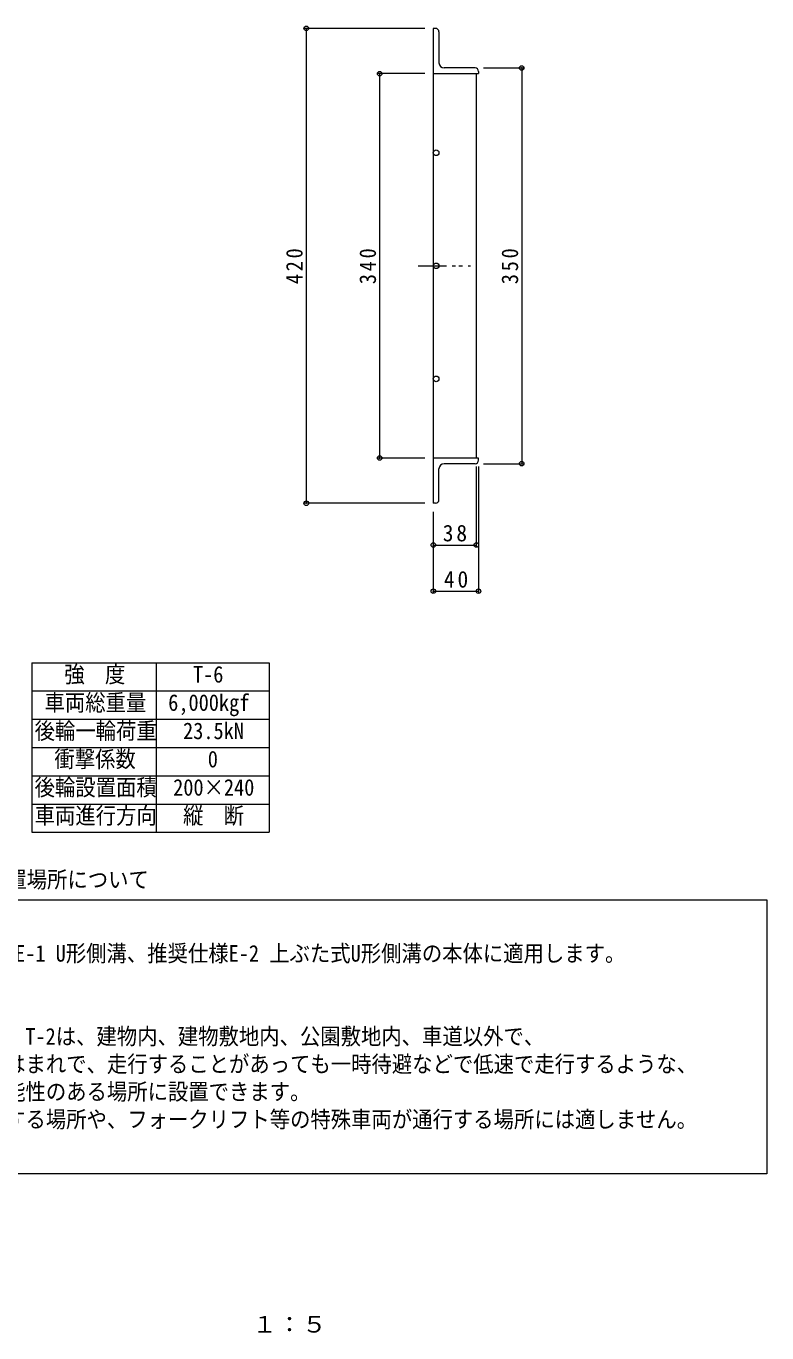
# Model space of a CAD drawing. Units: millimetres, scale not verified. Extents: x -756 to 910, y -687 to 607.
# Drawn here: x 255 to 910, y -680 to 476 of the extents above; entities that cross this region are included whole.
import ezdxf
from ezdxf.enums import TextEntityAlignment as Align

# ---------------------------------------------------------------- set-up
doc = ezdxf.new("R2010")
doc.units = ezdxf.units.MM
doc.header["$LTSCALE"] = 5
doc.header["$PDMODE"] = 32
doc.header["$PDSIZE"] = 4
doc.linetypes.add('DOUBLE_CHAIN1', pattern=[8.8, 5, -1, 0.6, -0.6, 0.6, -1])
for name, color, linetype, lineweight in [('A-1_ピット', 2, 'Continuous', 9), ('A-2_蓋', 3, 'Continuous', 9), ('A-4_寸法', 7, 'Continuous', 9), ('F-5_F-5ﾚｲﾔ', 7, 'Continuous', 9)]:
    doc.layers.add(name, color=color, linetype=linetype, lineweight=lineweight)
doc.styles.add('ＭＳ ゴシック', font='')
doc.styles.get('ＭＳ ゴシック').set_extended_font_data('MS Gothic')

msp = doc.modelspace()

# ---------------------------------------------------------------- linework, layer by layer
at = {"layer": 'A-1_ピット'}
for p, q in [((617.028, 473.959), (615.028, 473.959)), ((615.028, 473.959), (615.028, 433.959)), ((620.028, 470.959), (620.028, 443.459)), ((615.028, 433.959), (655.028, 433.959)), ((652.028, 438.959), (624.528, 438.959)), ((655.028, 435.959), (655.028, 433.959)), ((615.028, 93.959), (615.028, 53.959)), ((655.028, 93.959), (615.028, 93.959)), ((655.028, 91.959), (655.028, 93.959)), ((620.028, 56.959), (620.028, 84.459)), ((652.028, 88.959), (624.528, 88.959)), ((617.028, 53.959), (615.028, 53.959))]:
    msp.add_line(p, q, dxfattribs=at)
for centre, radius, start, end in [((617.028, 470.959), 3, 0, 90), ((624.528, 443.459), 4.5, 180, 270), ((652.028, 435.959), 3, 0, 90), ((624.528, 84.459), 4.5, 90, 180), ((652.028, 91.959), 3, 270, 0), ((617.028, 56.959), 3, 270, 0)]:
    msp.add_arc(centre, radius, start, end, dxfattribs=at)
at = {"layer": 'A-2_蓋'}
for p, q in [((615.028, 433.959), (615.028, 93.959)), ((653.028, 433.959), (653.028, 93.959))]:
    msp.add_line(p, q, dxfattribs=at)
at = {"layer": 'A-2_蓋', "linetype": 'DOUBLE_CHAIN1'}
msp.add_line((601.753, 263.959), (647.897, 263.959), dxfattribs=at)
at = {"layer": 'A-2_蓋'}
for centre in [(617.528, 363.96), (617.528, 263.959), (617.528, 163.959)]:
    msp.add_circle(centre, 2.5, dxfattribs=at)
at = {"layer": 'A-4_寸法'}
for p, q in [((607.528, 473.959), (501.203, 473.959)), ((502.703, 473.959), (502.703, 53.959)), ((607.528, 433.959), (566.068, 433.959)), ((567.568, 433.959), (567.568, 93.959)), ((659.528, 438.959), (694.743, 438.959)), ((693.243, 438.959), (693.243, 88.959)), ((607.528, 93.959), (566.068, 93.959)), ((653.028, 86.459), (653.028, 15.536)), ((655.028, 86.459), (655.028, -25.351)), ((659.528, 88.959), (694.743, 88.959)), ((607.528, 53.959), (501.203, 53.959)), ((615.028, 46.459), (615.028, -25.351)), ((615.028, 17.036), (653.028, 17.036)), ((615.028, -23.851), (655.028, -23.851))]:
    msp.add_line(p, q, dxfattribs=at)
for p in [(502.703, 473.959), (693.243, 438.959), (567.568, 433.959), (567.568, 93.959), (693.243, 88.959), (502.703, 53.959), (615.028, 17.036), (653.028, 17.036), (615.028, -23.851), (655.028, -23.851)]:
    msp.add_point(p, dxfattribs=at)
at = {"layer": 'F-5_F-5ﾚｲﾔ', "color": 2}
for p, q in [((260, -87.055), (260, -237.055)), ((260, -87.055), (470, -87.055)), ((370, -87.055), (370, -237.055)), ((470, -87.055), (470, -237.055)), ((260, -112.055), (470, -112.055)), ((260, -137.055), (470, -137.055)), ((260, -162.055), (470, -162.055)), ((260, -187.055), (470, -187.055)), ((260, -212.055), (470, -212.055)), ((260, -237.055), (470, -237.055)), ((40, -296.661), (910, -296.661))]:
    msp.add_line(p, q, dxfattribs=at)
msp.add_lwpolyline([(910, -296.661), (910, -539.054), (40, -539.054)], dxfattribs=at)

# ---------------------------------------------------------------- texts
at = {"layer": 'A-4_寸法', "color": 2, "char_height": 14.66, "attachment_point": 7, "rotation": 90, "style": 'ＭＳ ゴシック'}
for s, insert in [('\\T1.27;\\W0.9;420', (499.703, 247.709)), ('\\T1.27;\\W0.9;340', (564.568, 247.709)), ('\\T1.27;\\W0.9;350', (690.243, 247.709))]:
    msp.add_mtext(s, dxfattribs=dict(at, insert=insert))
at = {"layer": 'A-4_寸法', "color": 2, "char_height": 14.66, "attachment_point": 7, "style": 'ＭＳ ゴシック'}
for s, insert in [('\\T1.27;\\W0.95;38', (623.403, 20.036)), ('\\T1.27;\\W0.95;40', (624.403, -20.851))]:
    msp.add_mtext(s, dxfattribs=dict(at, insert=insert))
at = {"layer": 'F-5_F-5ﾚｲﾔ', "style": 'ＭＳ ゴシック', "width": 0.9}
for s, p in [('強\u3000度', (288.75, -109.055)), ('T-6', (402.5, -109.055)), ('車両総重量', (271.25, -134.055)), ('6,000kgf', (380.625, -134.055)), ('後輪一輪荷重', (262.5, -159.055)), ('23.5kN', (393.75, -159.055)), ('衝撃係数', (280, -184.055)), ('0', (415.625, -184.055)), ('後輪設置面積', (262.5, -209.055)), ('200×240', (385, -209.055)), ('車両進行方向', (262.5, -234.055)), ('縦\u3000断', (393.75, -234.055)), ('適用Ｕ形側溝および、設置場所について', (39.559, -290.595)), ('\u3000JIS A 5372 推奨仕様E-1 U形側溝、推奨仕様E-2 上ぶた式U形側溝の本体に適用します。', (56.474, -355.842)), ('\u3000適用荷重 T-14・T-6・T-2は、建物内、建物敷地内、公園敷地内、車道以外で、', (56.474, -429.251)), ('\u3000車両が走行することはまれで、走行することがあっても一時待避などで低速で走行するような、', (56.474, -453.72)), ('\u3000車両が乗り入れる可能性のある場所に設置できます。 ', (56.474, -478.189)), ('\u3000※車両が頻繁に通行する場所や、フォークリフト等の特殊車両が通行する場所には適しません。', (56.474, -502.659))]:
    msp.add_text(s, height=14.66, dxfattribs=at).set_placement(p, align=Align.BOTTOM_LEFT)
at = {"layer": 'F-5_F-5ﾚｲﾔ', "color": 2, "style": 'ＭＳ ゴシック', "width": 1.1}
msp.add_text('１：５', height=14.66, dxfattribs=at).set_placement((454.889, -683.96), align=Align.BOTTOM_LEFT)

doc.saveas('drawing.dxf')
